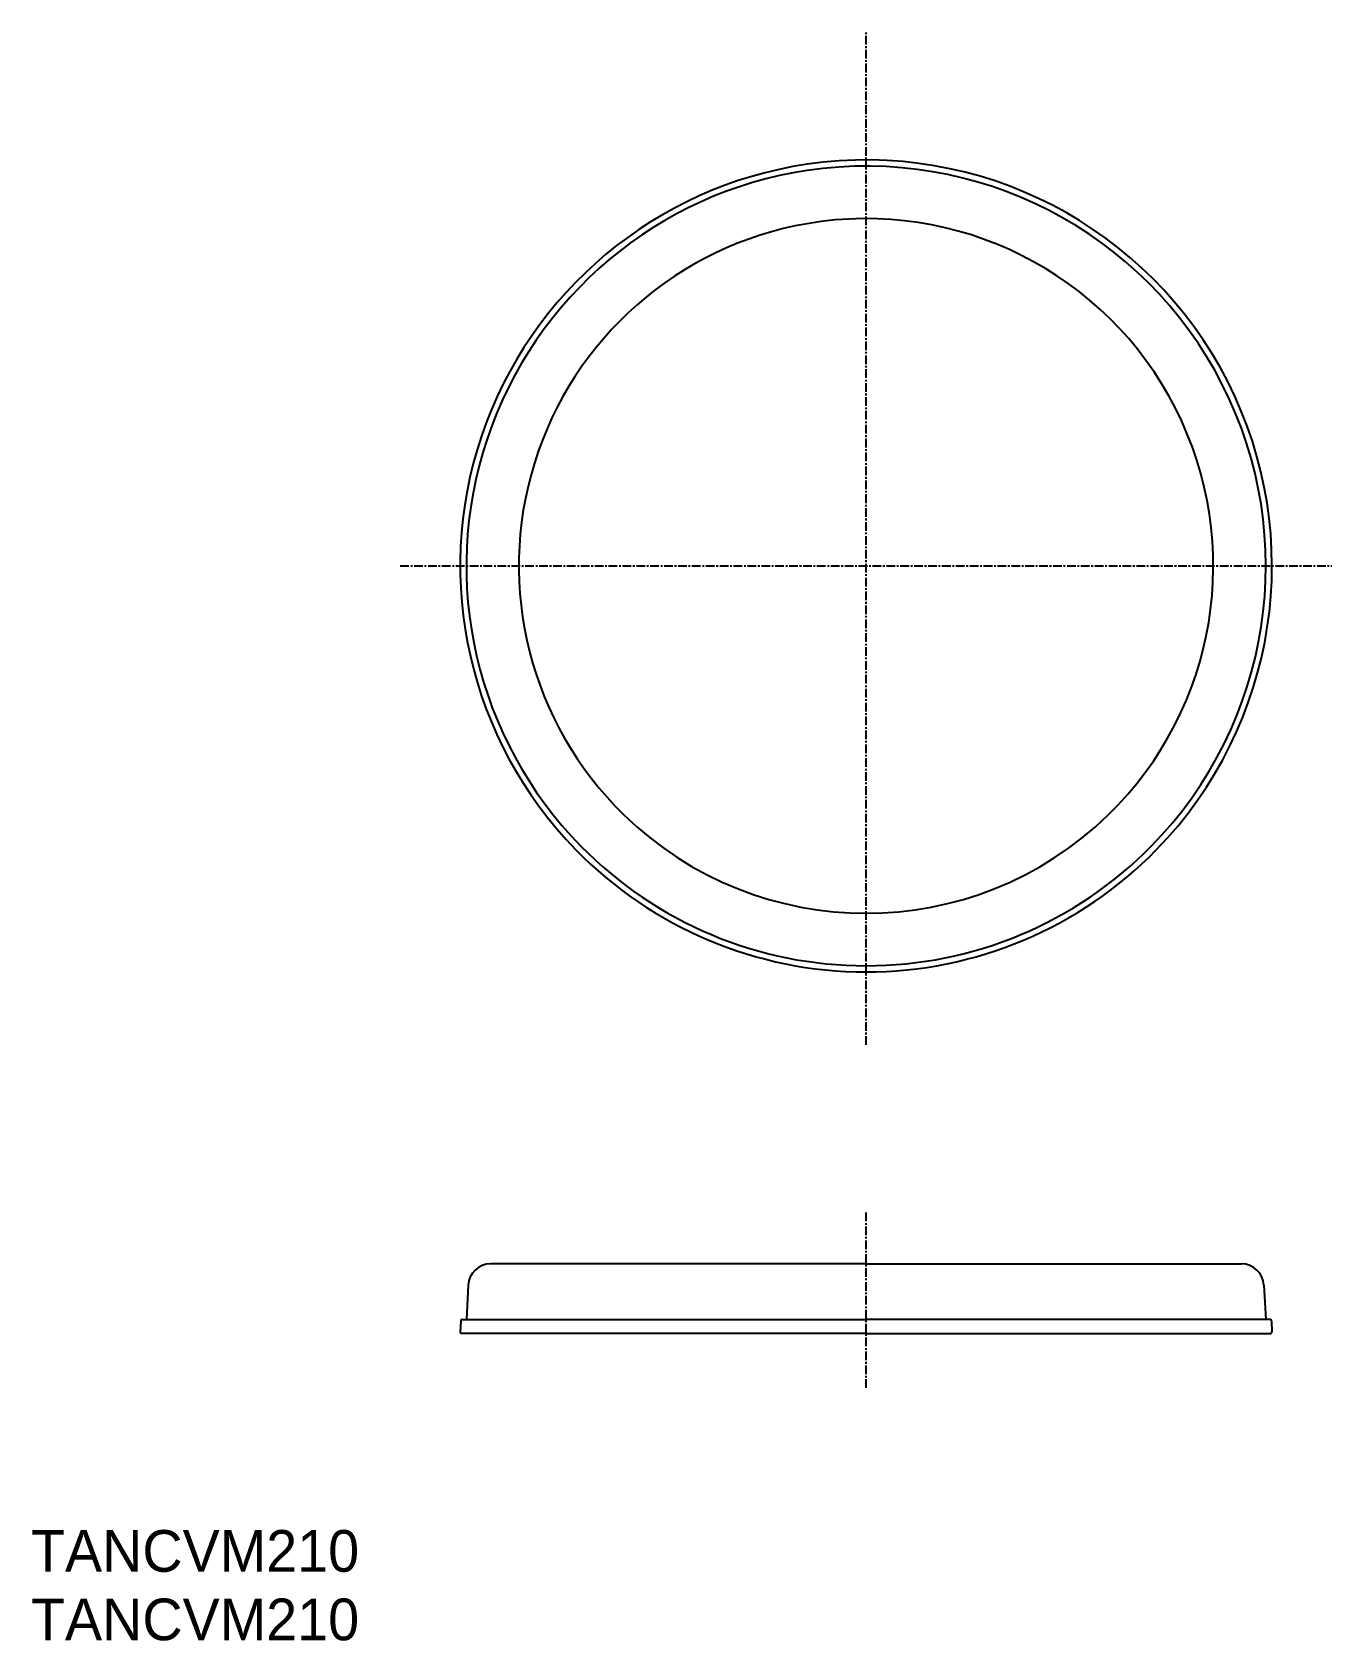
# Model space of a CAD drawing. Extents: x -10 to 364, y 30 to 493.
import ezdxf

# ---------------------------------------------------------------- set-up
doc = ezdxf.new("R2010")
doc.units = 0
doc.header["$LTSCALE"] = 2
doc.linetypes.add('CENTER', pattern=[2, 1.25, -0.25, 0.25, -0.25])
doc.layers.get('0').update_dxf_attribs({"linetype": 'CONTINUOUS'})
doc.layers.add('CENTER', color=1, linetype='CENTER')

msp = doc.modelspace()

# ---------------------------------------------------------------- linework, layer by layer
at = {"color": 7, "linetype": 'CONTINUOUS'}
for p, q in [((123.96, 138.46), (122.19, 138.46)), ((230.29, 138.46), (123.79, 138.46)), ((230.29, 138.46), (336.79, 138.46)), ((336.61, 138.46), (338.38, 138.46)), ((115.7, 132.3), (115.19, 122.46)), ((344.87, 132.3), (345.38, 122.46)), ((113.57, 122.08), (113.4, 118.88)), ((113.97, 122.46), (230.29, 122.46)), ((346.61, 122.46), (230.29, 122.46)), ((347.01, 122.08), (347.17, 118.88)), ((230.29, 118.46), (113.8, 118.46)), ((230.29, 118.46), (346.77, 118.46))]:
    msp.add_line(p, q, dxfattribs=at)
for centre, radius, start, end in [((230.29, 339.42), 116.89, 98.3627, 224.3627), ((230.29, 339.42), 116.89, 315.6373, 98.3627), ((230.29, 339.42), 115.12, 315.5079, 98.4921), ((230.29, 339.42), 115.12, 98.4921, 224.4921), ((230.29, 339.42), 100, 99.7731, 225.7731), ((230.29, 339.42), 100, 314.2269, 99.7731), ((230.29, 339.42), 100, 225.7731, 314.2269), ((230.29, 339.42), 116.89, 224.3627, 315.6373), ((230.29, 339.42), 115.12, 224.4921, 315.5079), ((122.19, 131.96), 6.5, 90, 177), ((338.38, 131.96), 6.5, 3, 90), ((113.97, 122.06), 0.4, 90, 177), ((346.61, 122.06), 0.4, 3, 90), ((113.8, 118.86), 0.4, 177, 270), ((346.77, 118.86), 0.4, 270, 3)]:
    msp.add_arc(centre, radius, start, end, dxfattribs=at)
at = {"layer": 'CENTER', "color": 1, "linetype": 'CENTER'}
for p, q in [((230.29, 201.54), (230.29, 493.1)), ((96.15, 339.42), (364.42, 339.42)), ((230.29, 102.73), (230.29, 153.3))]:
    msp.add_line(p, q, dxfattribs=at)

# ---------------------------------------------------------------- texts
for p in [(-10.22, 49.82), (-10.22, 30.1)]:
    msp.add_text('TANCVM210', height=12).set_placement(p)

doc.saveas('drawing.dxf')
